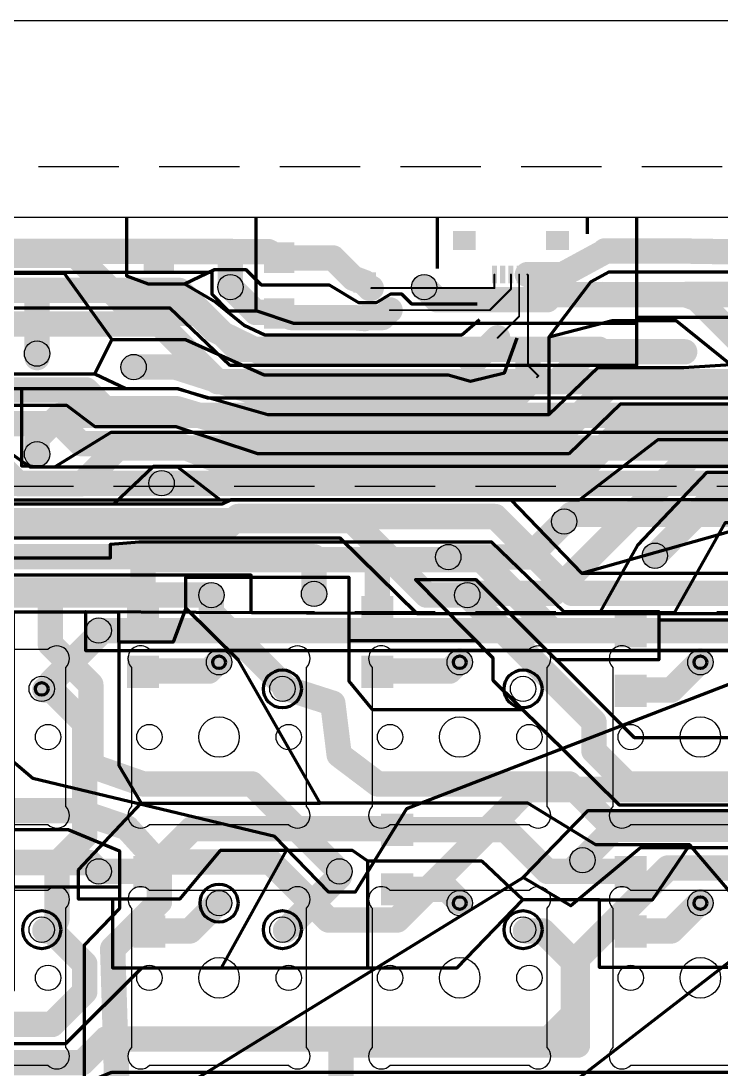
# Model space of a CAD drawing. Header units: millimetres. Extents: x -144 to 627, y 3 to 301.
# Drawn here: x 73.2 to 128.5, y 218.4 to 301.1 of the extents above; entities that cross this region are included whole.
import ezdxf

# ---------------------------------------------------------------- set-up
doc = ezdxf.new("R2010")
doc.units = ezdxf.units.MM
doc.linetypes.add('HIDDEN', pattern=[9.525, 6.35, -3.175])
for name, color, linetype in [('bends', 8, 'HIDDEN'), ('cuts', 31, 'Continuous'), ('pcb-bottom', 151, 'Continuous'), ('pcb-cuts', 211, 'Continuous'), ('pcb-top', 11, 'Continuous')]:
    doc.layers.add(name, color=color, linetype=linetype)
doc.layers.add('toolpath-pcb-bottom', color=155, linetype='Continuous', lineweight=200)
doc.layers.add('toolpath-pcb-top', color=15, linetype='Continuous', lineweight=200)

# ---------------------------------------------------------------- blocks, each defined once
blk = doc.blocks.new('RECT')
blk.add_solid([(-0.5, -0.5), (0.5, -0.5), (-0.5, 0.5), (0.5, 0.5)])

msp = doc.modelspace()

# ---------------------------------------------------------------- linework, layer by layer
at = {"layer": 'bends'}
for p, q in [((157.15, 289.625), (15.85, 289.625)), ((13.85, 264.425), (159.15, 264.425)), ((13.85, 254.525), (159.15, 254.525))]:
    msp.add_line(p, q, dxfattribs=at)
at = {"layer": 'cuts'}
for points in [[(157.15, 289.625), (157.15, 301.125), (15.85, 301.125), (15.85, 289.625, 0.414214), (13.85, 287.625), (2.35, 287.625), (2.35, 264.425), (13.85, 264.425), (13.85, 254.525), (9.85, 254.525), (9.85, 160.725), (13.85, 160.725, 0.414214), (15.85, 158.725), (15.85, 154.725), (157.15, 154.725), (157.15, 158.725, 0.414214), (159.15, 160.725), (163.15, 160.725), (163.15, 254.525), (159.15, 254.525), (159.15, 287.625, 0.414214)], [(76.75, 239.139), (76.75, 250.111, 1), (75.336, 251.525), (64.364, 251.525, 1), (62.95, 250.111), (62.95, 239.139, 1), (64.364, 237.725), (75.336, 237.725, 1)], [(95.75, 239.139), (95.75, 250.111, 1), (94.336, 251.525), (83.364, 251.525, 1), (81.95, 250.111), (81.95, 239.139, 1), (83.364, 237.725), (94.336, 237.725, 1)], [(114.75, 239.139), (114.75, 250.111, 1), (113.336, 251.525), (102.364, 251.525, 1), (100.95, 250.111), (100.95, 239.139, 1), (102.364, 237.725), (113.336, 237.725, 1)], [(133.75, 239.139), (133.75, 250.111, 1), (132.336, 251.525), (121.364, 251.525, 1), (119.95, 250.111), (119.95, 239.139, 1), (121.364, 237.725), (132.336, 237.725, 1)], [(76.75, 220.139), (76.75, 231.111, 1), (75.336, 232.525), (64.364, 232.525, 1), (62.95, 231.111), (62.95, 220.139, 1), (64.364, 218.725), (75.336, 218.725, 1)], [(95.75, 220.139), (95.75, 231.111, 1), (94.336, 232.525), (83.364, 232.525, 1), (81.95, 231.111), (81.95, 220.139, 1), (83.364, 218.725), (94.336, 218.725, 1)], [(114.75, 220.139), (114.75, 231.111, 1), (113.336, 232.525), (102.364, 232.525, 1), (100.95, 231.111), (100.95, 220.139, 1), (102.364, 218.725), (113.336, 218.725, 1)], [(133.75, 220.139), (133.75, 231.111, 1), (132.336, 232.525), (121.364, 232.525, 1), (119.95, 231.111), (119.95, 220.139, 1), (121.364, 218.725), (132.336, 218.725, 1)]]:
    msp.add_lwpolyline(points, format="xyb", close=True, dxfattribs=at)
at = {"layer": 'pcb-bottom', "const_width": 2}
for points in [[(89.75, 282.957), (66.881, 282.957)], [(89.75, 280.125), (89.75, 282.957)], [(85.71, 279.865), (69.8, 279.865)], [(90.35, 275.225), (85.71, 279.865)], [(105.05, 280.125), (106.05, 279.125)], [(114.75, 279.125), (115.15, 279.525)], [(115.15, 279.525), (119.05, 279.525)], [(119.05, 279.525), (119.112, 279.542)], [(106.05, 279.125), (114.75, 279.125)], [(71.945, 277.205), (84.19, 277.205)], [(84.19, 277.205), (88.73, 272.665)], [(118.85, 275.225), (90.35, 275.225)], [(119.05, 275.025), (118.85, 275.225)], [(119.05, 275.025), (119.112, 275.021)], [(88.73, 272.665), (135.8, 272.665)], [(76.28, 270.005), (74.485, 268.21)], [(155.06, 270.005), (76.28, 270.005)], [(74.485, 266.94), (74.485, 268.21)], [(80.85, 267.435), (78.04, 264.625)], [(155.11, 267.435), (80.85, 267.435)], [(72.99, 264.625), (71.95, 265.665)], [(78.04, 264.625), (72.99, 264.625)], [(84.32, 264.655), (155.144, 264.655)], [(90.35, 262.025), (89.63, 261.305)], [(110.657, 262.025), (90.35, 262.025)], [(110.657, 262.025), (116.723, 255.958)], [(116.1, 261.625), (116.67, 262.195)], [(155.39, 262.195), (116.67, 262.195)], [(89.63, 261.305), (70.91, 261.305)], [(106.95, 258.825), (106.95, 258.625)], [(82.85, 258.625), (101.35, 258.625)], [(82.85, 254.474), (82.85, 258.625)], [(101.35, 258.625), (101.35, 254.474)], [(101.35, 258.625), (106.95, 258.625)], [(106.95, 258.625), (109.55, 258.625)], [(109.55, 258.625), (115.15, 253.025)], [(70.25, 256.225), (82.85, 256.225)], [(82.85, 254.474), (82.85, 256.225)], [(88.25, 254.425), (88.25, 255.825)], [(118.45, 245.825), (108.45, 255.825)], [(116.723, 255.958), (133.38, 255.958)], [(94.05, 248.625), (88.25, 254.425)], [(79.35, 252.715), (79.35, 253.025)], [(115.15, 253.025), (121.35, 253.025)], [(121.35, 253.025), (121.35, 252.975)], [(79.35, 252.715), (75.55, 248.915)], [(88.85, 250.625), (88.05, 249.825)], [(107.85, 250.625), (107.05, 249.825)], [(126.85, 250.625), (124.55, 248.325)], [(88.05, 249.825), (82.85, 249.825)], [(82.85, 249.825), (82.85, 249.775)], [(107.05, 249.825), (101.35, 249.825)], [(101.35, 249.825), (101.35, 249.775)], [(75.55, 248.915), (75.55, 248.325)], [(75.15, 248.325), (75.1, 248.375)], [(75.55, 248.325), (75.15, 248.325)], [(75.65, 248.325), (75.55, 248.325)], [(78.25, 245.725), (75.65, 248.325)], [(94.05, 248.498), (94.05, 248.625)], [(94.05, 248.425), (94.05, 248.498)], [(97.834, 247.289), (94.05, 248.498)], [(94.05, 248.425), (94.1, 248.375)], [(124.55, 248.325), (121.35, 248.325)], [(121.35, 248.325), (121.35, 248.275)], [(98.336, 243.215), (97.834, 247.289)], [(78.25, 236.825), (78.25, 245.725)], [(118.45, 243.525), (118.45, 245.825)], [(101.368, 240.925), (98.336, 243.215)], [(121.05, 240.925), (118.45, 243.525)], [(116.5, 240.925), (101.368, 240.925)], [(116.5, 240.925), (119.69, 237.735)], [(137.45, 240.925), (121.05, 240.925)], [(86.72, 237.385), (83.35, 234.015)], [(86.72, 237.385), (102.83, 237.385)], [(102.83, 237.385), (102.91, 237.304)], [(102.91, 237.304), (111.49, 237.304)], [(111.49, 237.304), (114.77, 234.025)], [(119.69, 237.735), (129.82, 237.735)], [(76.05, 234.625), (78.25, 236.825)], [(116.67, 234.025), (117.55, 234.905)], [(76.05, 230.225), (76.05, 234.625)], [(79.35, 234.025), (82.45, 234.025)], [(82.45, 234.025), (83.35, 233.975)], [(83.35, 233.975), (83.35, 234.015)], [(98.35, 234.025), (98.35, 233.625)], [(114.77, 234.025), (116.67, 234.025)], [(116.67, 234.025), (121.35, 234.025)], [(121.35, 234.025), (121.35, 233.975)], [(98.35, 233.625), (94.1, 229.375)], [(106.87, 232.606), (102.91, 232.606)], [(107.85, 231.625), (106.87, 232.606)], [(88.85, 231.625), (86.55, 229.325)], [(126.85, 231.625), (124.55, 229.325)], [(76.05, 230.225), (75.65, 229.325)], [(75.15, 229.325), (75.1, 229.375)], [(75.15, 229.325), (75.65, 229.325)], [(75.65, 229.325), (78.25, 226.725)], [(86.55, 229.325), (83.35, 229.325)], [(83.35, 229.325), (83.35, 229.275)], [(113.05, 229.325), (113.1, 229.375)], [(114.41, 229.325), (113.05, 229.325)], [(116.81, 226.925), (114.41, 229.325)], [(124.55, 229.325), (121.35, 229.325)], [(121.35, 229.325), (121.35, 229.275)], [(78.25, 226.725), (78.25, 224.525)], [(116.81, 222.735), (116.81, 226.925)], [(78.25, 224.525), (75.67, 221.945)], [(114.874, 220.799), (116.81, 222.735)], [(75.67, 221.945), (62.54, 221.945)], [(78.048, 218.925), (79.922, 220.799)], [(79.922, 220.799), (114.874, 220.799)], [(64.05, 218.925), (78.048, 218.925)]]:
    msp.add_lwpolyline(points, dxfattribs=at)
at = {"layer": 'pcb-bottom', "const_width": 1}
for points in [[(90.25, 282.957, 1), (89.25, 282.957)], [(89.75, 282.457, 1), (89.75, 283.457)], [(86.064, 280.219, 1), (85.356, 279.511)], [(85.71, 279.365, 1), (85.71, 280.365)], [(89.25, 280.125, 1), (90.25, 280.125)], [(105.404, 280.479, 1), (104.696, 279.771)], [(115.15, 280.025, 1), (115.15, 279.025)], [(115.504, 279.171, 1), (114.796, 279.879)], [(118.918, 280.007, 1), (119.182, 279.043)], [(119.244, 279.06, 1), (118.98, 280.024)], [(119.05, 279.025, 1), (119.05, 280.025)], [(106.05, 279.625, 1), (106.05, 278.625)], [(105.696, 278.771, 1), (106.404, 279.479)], [(114.396, 279.479, 1), (115.104, 278.771)], [(114.75, 278.625, 1), (114.75, 279.625)], [(84.544, 277.559, 1), (83.836, 276.851)], [(84.19, 276.705, 1), (84.19, 277.705)], [(90.35, 275.725, 1), (90.35, 274.725)], [(119.204, 275.579, 1), (118.496, 274.871)], [(118.85, 274.725, 1), (118.85, 275.725)], [(89.996, 274.871, 1), (90.704, 275.579)], [(119.085, 275.524, 1), (119.015, 274.526)], [(118.696, 274.671, 1), (119.404, 275.379)], [(119.076, 274.522, 1), (119.147, 275.519)], [(88.73, 273.165, 1), (88.73, 272.165)], [(88.376, 272.311, 1), (89.084, 273.019)], [(76.28, 270.505, 1), (76.28, 269.505)], [(76.634, 269.651, 1), (75.926, 270.359)], [(74.985, 268.21, 1), (73.985, 268.21)], [(74.131, 268.564, 1), (74.839, 267.856)], [(80.85, 267.935, 1), (80.85, 266.935)], [(81.204, 267.081, 1), (80.496, 267.789)], [(73.985, 266.94, 1), (74.985, 266.94)], [(72.99, 265.125, 1), (72.99, 264.125)], [(72.636, 264.271, 1), (73.344, 264.979)], [(77.686, 264.979, 1), (78.394, 264.271)], [(78.04, 264.125, 1), (78.04, 265.125)], [(84.32, 265.155, 1), (84.32, 264.155)], [(90.35, 262.525, 1), (90.35, 261.525)], [(90.704, 261.671, 1), (89.996, 262.379)], [(111.01, 262.379, 1), (110.303, 261.671)], [(110.657, 261.525, 1), (110.657, 262.525)], [(116.67, 262.695, 1), (116.67, 261.695)], [(117.024, 261.841, 1), (116.316, 262.549)], [(89.276, 261.659, 1), (89.984, 260.951)], [(89.63, 260.805, 1), (89.63, 261.805)], [(115.746, 261.979, 1), (116.454, 261.271)], [(107.45, 258.825, 1), (106.45, 258.825)], [(82.85, 259.125, 1), (82.85, 258.125)], [(83.35, 258.625, 1), (82.35, 258.625)], [(101.85, 258.625, 1), (100.85, 258.625)], [(101.35, 259.125, 1), (101.35, 258.125)], [(101.35, 258.125, 1), (101.35, 259.125)], [(106.95, 259.125, 1), (106.95, 258.125)], [(106.45, 258.625, 1), (107.45, 258.625)], [(106.95, 258.125, 1), (106.95, 259.125)], [(109.904, 258.979, 1), (109.196, 258.271)], [(109.55, 258.125, 1), (109.55, 259.125)], [(83.35, 256.225, 1), (82.35, 256.225)], [(82.85, 255.725, 1), (82.85, 256.725)], [(88.75, 255.825, 1), (87.75, 255.825)], [(108.804, 256.179, 1), (108.096, 255.471)], [(116.723, 256.458, 1), (116.723, 255.458)], [(116.37, 255.605, 1), (117.077, 256.312)], [(82.35, 254.474, 1), (83.35, 254.474)], [(82.35, 254.474, 1), (83.35, 254.474)], [(88.604, 254.779, 1), (87.896, 254.071)], [(87.75, 254.425, 1), (88.75, 254.425)], [(100.85, 254.474, 1), (101.85, 254.474)], [(79.85, 253.025, 1), (78.85, 253.025)], [(115.15, 253.525, 1), (115.15, 252.525)], [(114.796, 252.671, 1), (115.504, 253.379)], [(121.85, 253.025, 1), (120.85, 253.025)], [(121.35, 252.525, 1), (121.35, 253.525)], [(78.85, 252.715, 1), (79.85, 252.715)], [(79.704, 252.361, 1), (78.996, 253.069)], [(120.85, 252.975, 1), (121.85, 252.975)], [(89.204, 250.271, 1), (88.496, 250.979)], [(108.204, 250.271, 1), (107.496, 250.979)], [(127.204, 250.271, 1), (126.496, 250.979)], [(82.85, 250.325, 1), (82.85, 249.325)], [(83.35, 249.825, 1), (82.35, 249.825)], [(87.696, 250.179, 1), (88.404, 249.471)], [(88.05, 249.325, 1), (88.05, 250.325)], [(101.35, 250.325, 1), (101.35, 249.325)], [(101.85, 249.825, 1), (100.85, 249.825)], [(106.696, 250.179, 1), (107.404, 249.471)], [(107.05, 249.325, 1), (107.05, 250.325)], [(76.05, 248.915, 1), (75.05, 248.915)], [(75.196, 249.269, 1), (75.904, 248.561)], [(82.35, 249.775, 1), (83.35, 249.775)], [(100.85, 249.775, 1), (101.85, 249.775)], [(75.454, 248.729, 1), (74.746, 248.021)], [(75.15, 248.825, 1), (75.15, 247.825)], [(74.796, 247.971, 1), (75.504, 248.679)], [(75.55, 248.825, 1), (75.55, 247.825)], [(76.004, 248.679, 1), (75.296, 247.971)], [(75.55, 247.825, 1), (75.55, 248.825)], [(75.65, 247.825, 1), (75.65, 248.825)], [(94.55, 248.625, 1), (93.55, 248.625)], [(94.55, 248.498, 1), (93.55, 248.498)], [(94.202, 248.974, 1), (93.898, 248.021)], [(94.404, 248.779, 1), (93.696, 248.071)], [(93.55, 248.498, 1), (94.55, 248.498)], [(93.55, 248.425, 1), (94.55, 248.425)], [(93.696, 248.271, 1), (94.404, 248.979)], [(93.746, 248.021, 1), (94.454, 248.729)], [(121.35, 248.825, 1), (121.35, 247.825)], [(121.85, 248.325, 1), (120.85, 248.325)], [(124.196, 248.679, 1), (124.904, 247.971)], [(124.55, 247.825, 1), (124.55, 248.825)], [(75.05, 248.325, 1), (76.05, 248.325)], [(98.33, 247.35, 1), (97.337, 247.227)], [(97.682, 246.812, 1), (97.986, 247.765)], [(120.85, 248.275, 1), (121.85, 248.275)], [(78.75, 245.725, 1), (77.75, 245.725)], [(77.896, 245.371, 1), (78.604, 246.079)], [(118.95, 245.825, 1), (117.95, 245.825)], [(118.096, 245.471, 1), (118.804, 246.179)], [(98.637, 243.614, 1), (98.035, 242.816)], [(118.804, 243.879, 1), (118.096, 243.171)], [(117.95, 243.525, 1), (118.95, 243.525)], [(97.84, 243.154, 1), (98.832, 243.276)], [(101.368, 241.425, 1), (101.368, 240.425)], [(101.067, 240.526, 1), (101.669, 241.324)], [(116.854, 241.279, 1), (116.146, 240.571)], [(116.5, 240.425, 1), (116.5, 241.425)], [(121.05, 241.425, 1), (121.05, 240.425)], [(120.696, 240.571, 1), (121.404, 241.279)], [(86.72, 237.885, 1), (86.72, 236.885)], [(87.074, 237.031, 1), (86.366, 237.739)], [(103.183, 237.739, 1), (102.476, 237.031)], [(102.91, 237.804, 1), (102.91, 236.804)], [(102.83, 236.885, 1), (102.83, 237.885)], [(111.844, 237.658, 1), (111.137, 236.951)], [(111.49, 236.804, 1), (111.49, 237.804)], [(119.69, 238.235, 1), (119.69, 237.235)], [(119.336, 237.381, 1), (120.044, 238.089)], [(78.604, 236.471, 1), (77.896, 237.179)], [(102.556, 236.951, 1), (103.264, 237.658)], [(77.75, 236.825, 1), (78.75, 236.825)], [(117.904, 234.551, 1), (117.196, 235.259)], [(76.55, 234.625, 1), (75.55, 234.625)], [(75.696, 234.979, 1), (76.404, 234.271)], [(79.35, 234.525, 1), (79.35, 233.525)], [(82.478, 234.524, 1), (82.422, 233.526)], [(82.45, 233.525, 1), (82.45, 234.525)], [(83.85, 234.015, 1), (82.85, 234.015)], [(82.996, 234.369, 1), (83.704, 233.661)], [(83.322, 233.475, 1), (83.378, 234.474)], [(98.85, 234.025, 1), (97.85, 234.025)], [(114.77, 234.525, 1), (114.77, 233.525)], [(114.416, 233.671, 1), (115.124, 234.379)], [(116.67, 234.525, 1), (116.67, 233.525)], [(116.316, 234.379, 1), (117.024, 233.671)], [(116.67, 233.525, 1), (116.67, 234.525)], [(121.85, 234.025, 1), (120.85, 234.025)], [(121.35, 233.525, 1), (121.35, 234.525)], [(82.85, 233.975, 1), (83.85, 233.975)], [(97.85, 233.625, 1), (98.85, 233.625)], [(98.704, 233.271, 1), (97.996, 233.979)], [(120.85, 233.975, 1), (121.85, 233.975)], [(102.91, 233.106, 1), (102.91, 232.106)], [(107.223, 232.959, 1), (106.516, 232.252)], [(106.87, 232.106, 1), (106.87, 233.106)], [(89.204, 231.271, 1), (88.496, 231.979)], [(107.496, 231.271, 1), (108.204, 231.979)], [(127.204, 231.271, 1), (126.496, 231.979)], [(75.55, 230.225, 1), (76.55, 230.225)], [(76.507, 230.022, 1), (75.593, 230.428)], [(75.454, 229.729, 1), (74.746, 229.021)], [(75.15, 229.825, 1), (75.15, 228.825)], [(74.796, 228.971, 1), (75.504, 229.679)], [(76.004, 229.679, 1), (75.296, 228.971)], [(75.193, 229.528, 1), (76.107, 229.122)], [(75.65, 228.825, 1), (75.65, 229.825)], [(83.35, 229.825, 1), (83.35, 228.825)], [(83.85, 229.325, 1), (82.85, 229.325)], [(86.196, 229.679, 1), (86.904, 228.971)], [(86.55, 228.825, 1), (86.55, 229.825)], [(93.746, 229.729, 1), (94.454, 229.021)], [(113.05, 229.825, 1), (113.05, 228.825)], [(112.696, 229.679, 1), (113.404, 228.971)], [(113.454, 229.021, 1), (112.746, 229.729)], [(114.764, 229.679, 1), (114.056, 228.971)], [(114.41, 228.825, 1), (114.41, 229.825)], [(121.35, 229.825, 1), (121.35, 228.825)], [(121.85, 229.325, 1), (120.85, 229.325)], [(124.196, 229.679, 1), (124.904, 228.971)], [(124.55, 228.825, 1), (124.55, 229.825)], [(82.85, 229.275, 1), (83.85, 229.275)], [(120.85, 229.275, 1), (121.85, 229.275)], [(78.75, 226.725, 1), (77.75, 226.725)], [(77.896, 226.371, 1), (78.604, 227.079)], [(117.31, 226.925, 1), (116.31, 226.925)], [(116.456, 226.571, 1), (117.164, 227.279)], [(77.75, 224.525, 1), (78.75, 224.525)], [(78.604, 224.171, 1), (77.896, 224.879)], [(117.164, 222.381, 1), (116.456, 223.089)], [(75.316, 222.299, 1), (76.024, 221.591)], [(75.67, 221.445, 1), (75.67, 222.445)], [(116.31, 222.735, 1), (117.31, 222.735)], [(79.922, 221.299, 1), (79.922, 220.299)], [(80.275, 220.445, 1), (79.568, 221.153)], [(114.52, 221.153, 1), (115.228, 220.445)], [(114.874, 220.299, 1), (114.874, 221.299)], [(77.694, 219.279, 1), (78.401, 218.571)], [(78.048, 218.425, 1), (78.048, 219.425)]]:
    msp.add_lwpolyline(points, format="xyb", dxfattribs=at)
at = {"layer": 'pcb-cuts'}
msp.add_lwpolyline([(156.75, 259.715), (155.15, 259.715), (155.15, 277.715), (156.75, 277.715), (156.75, 285.625), (15.45, 285.625), (15.45, 160.625), (156.75, 160.625)], close=True, dxfattribs=at)
for centre, radius in [((89.75, 280.125), 1), ((105.05, 280.125), 1), ((74.485, 274.88), 1), ((82.11, 273.815), 1), ((74.485, 266.94), 1), ((84.32, 264.655), 1), ((116.1, 261.625), 1), ((106.95, 258.825), 1), ((123.264, 258.933), 1), ((88.25, 255.825), 1), ((96.35, 255.92), 1), ((108.45, 255.825), 1), ((79.35, 253.025), 1), ((88.85, 250.525), 1), ((107.85, 250.525), 1), ((126.85, 250.525), 1), ((74.85, 248.425), 1), ((93.85, 248.425), 1), ((112.85, 248.425), 1), ((75.35, 244.625), 1), ((83.35, 244.625), 1), ((88.85, 244.625), 1.6), ((94.35, 244.625), 1), ((102.35, 244.625), 1), ((107.85, 244.625), 1.6), ((113.35, 244.625), 1), ((121.35, 244.625), 1), ((126.85, 244.625), 1.6), ((117.55, 234.905), 1), ((79.35, 234.025), 1), ((98.35, 234.025), 1), ((88.85, 231.525), 1), ((107.85, 231.525), 1), ((126.85, 231.525), 1), ((74.85, 229.425), 1), ((93.85, 229.425), 1), ((112.85, 229.425), 1), ((75.35, 225.625), 1), ((83.35, 225.625), 1), ((88.85, 225.625), 1.6), ((94.35, 225.625), 1), ((102.35, 225.625), 1), ((107.85, 225.625), 1.6), ((113.35, 225.625), 1), ((121.35, 225.625), 1), ((126.85, 225.625), 1.6)]:
    msp.add_circle(centre, radius, dxfattribs=at)
at = {"layer": 'pcb-top'}
for points, const_width in [([(84.55, 282.925), (84.15, 282.525)], 2), ([(92.75, 282.925), (84.55, 282.925)], 2), ([(92.75, 282.925), (93.6, 282.45)], 2), ([(115.98, 281.115), (119.19, 282.855)], 2), ([(119.19, 282.855), (119.319, 282.984)], 2), ([(119.319, 282.984), (124.66, 282.984)], 2), ([(124.66, 282.984), (129.843, 282.903)], 2), ([(77.55, 282.625), (67.24, 282.625)], 2), ([(82.125, 278.05), (77.55, 282.625)], 2), ([(84.15, 282.525), (84.1, 282.45)], 2), ([(93.65, 282.425), (93.6, 282.45)], 2), ([(93.65, 282.425), (97.85, 282.425)], 2), ([(97.85, 282.425), (99.45, 280.825)], 2), ([(113.194, 281.113), (115.98, 281.115)], 2), ([(99.45, 280.825), (100.35, 280.485)], 2), ([(100.35, 280.425), (100.35, 280.485)], 2), ([(100.75, 280.025), (100.35, 280.425)], 2), ([(110.594, 281.113), (110.594, 280.045)], 0.152), ([(111.894, 281.113), (111.894, 279.969)], 0.152), ([(112.544, 281.113), (112.544, 277.822)], 0.152), ([(113.24, 281.067), (113.194, 281.113)], 0.152), ([(69.8, 279.865), (74.485, 279.865)], 2), ([(74.485, 279.865), (74.485, 274.56)], 2), ([(91.75, 278.125), (89.75, 280.125)], 2), ([(100.85, 280.025), (100.75, 280.025)], 2), ([(100.85, 280.025), (100.87, 280.045)], 2), ([(105.05, 280.045), (105.05, 280.125)], 2), ([(105.05, 280.025), (105.05, 280.045)], 2), ([(113.24, 274.625), (113.24, 281.067)], 0.152), ([(119.15, 279.525), (119.112, 279.542)], 2), ([(125.55, 279.525), (119.15, 279.525)], 2), ([(125.55, 279.525), (125.614, 279.542)], 2), ([(126.55, 279.225), (125.614, 279.542)], 2), ([(125.614, 279.542), (130.384, 279.542)], 2), ([(105.05, 280.045), (100.87, 280.045)], 0.152), ([(110.594, 280.045), (105.05, 280.045)], 0.152), ([(111.894, 279.969), (110.23, 278.305)], 0.152), ([(129.95, 275.825), (126.55, 279.225)], 2), ([(84.1, 278.05), (82.125, 278.05)], 2), ([(87.175, 278.05), (84.1, 278.05)], 2), ([(87.175, 278.05), (88.475, 276.75)], 2), ([(93.55, 278.125), (91.75, 278.125)], 2), ([(93.55, 278.125), (93.6, 278.05)], 2), ([(94.55, 277.725), (93.6, 278.05)], 2), ([(94.55, 277.725), (99.45, 277.725)], 2), ([(99.45, 277.725), (100.35, 277.64)], 2), ([(101.75, 277.725), (100.35, 277.725)], 2), ([(100.35, 277.725), (100.35, 277.64)], 2), ([(102.35, 278.325), (101.75, 277.725)], 2), ([(102.35, 278.325), (102.35, 278.305)], 2), ([(110.23, 278.305), (102.35, 278.305)], 0.152), ([(110.848, 276.127), (112.544, 277.822)], 0.152), ([(88.475, 276.75), (92.38, 274.845)], 2), ([(108.85, 274.128), (110.848, 276.127)], 2), ([(92.38, 274.845), (108.23, 274.845)], 2), ([(108.23, 274.845), (108.85, 274.225)], 2), ([(113.24, 273.539), (113.24, 274.625)], 2), ([(117.85, 274.925), (116.05, 273.125)], 2), ([(119.05, 274.925), (117.85, 274.925)], 2), ([(119.05, 274.925), (119.112, 275.021)], 2), ([(120.05, 275.025), (119.112, 275.021)], 2), ([(120.05, 275.025), (125.55, 275.025)], 2), ([(125.55, 275.025), (125.614, 275.021)], 2), ([(82.11, 273.815), (85.415, 273.815)], 2), ([(85.415, 273.815), (92.221, 271.643)], 2), ([(108.85, 274.225), (108.85, 274.128)], 2), ([(113.24, 273.954), (113.24, 274.625)], 0.152), ([(112.032, 271.284), (113.764, 273.015)], 2), ([(113.764, 273.015), (113.24, 273.539)], 2), ([(114.069, 273.125), (113.24, 273.954)], 0.152), ([(116.05, 273.125), (115.969, 273.125)], 2), ([(69.45, 272.015), (78.35, 272.015)], 2), ([(78.35, 272.015), (79.84, 270.525)], 2), ([(113.959, 273.015), (114.069, 273.125)], 0.152), ([(119.78, 272.475), (115.77, 268.465)], 2), ([(140.1, 272.475), (119.78, 272.475)], 2), ([(92.221, 271.643), (105.572, 271.643)], 2), ([(105.572, 271.643), (108.85, 271.284)], 2), ([(108.85, 271.284), (108.83, 271.264)], 2), ([(108.85, 271.284), (112.032, 271.284)], 2), ([(79.84, 270.525), (85.543, 270.525)], 2), ([(85.543, 270.525), (92.413, 268.465)], 2), ([(59.245, 269.345), (76.35, 269.345)], 2), ([(76.35, 269.345), (77.914, 267.781)], 2), ([(117.363, 265.62), (121.088, 269.345)], 2), ([(121.088, 269.345), (143.67, 269.345)], 2), ([(77.914, 267.781), (85.401, 267.781)], 2), ([(88.346, 266.616), (85.401, 267.781)], 2), ([(92.413, 268.465), (115.77, 268.465)], 2), ([(90.865, 265.62), (88.346, 266.616)], 2), ([(115.25, 255.955), (126.09, 266.795)], 2), ([(154.84, 266.795), (126.09, 266.795)], 2), ([(90.865, 265.62), (117.363, 265.62)], 2), ([(84.32, 264.655), (69.45, 264.655)], 2), ([(123.264, 258.933), (128.53, 264.2)], 2), ([(128.53, 264.2), (154.93, 264.2)], 2), ([(66.564, 261.701), (99.36, 261.701)], 2), ([(99.36, 261.701), (105.235, 255.825)], 2), ([(113.3, 258.825), (116.1, 261.625)], 2), ([(62.68, 258.845), (96.35, 258.845)], 2), ([(96.35, 258.845), (96.35, 255.92)], 2), ([(106.95, 258.825), (113.3, 258.825)], 2), ([(75.53, 255.825), (60.48, 255.825)], 2), ([(75.53, 255.825), (75.53, 255.715)], 2), ([(75.53, 255.715), (75.53, 251.955)], 2), ([(75.77, 255.715), (75.53, 255.715)], 2), ([(75.77, 255.825), (75.77, 255.715)], 2), ([(88.25, 255.825), (75.77, 255.825)], 2), ([(105.235, 255.825), (108.45, 255.825)], 2), ([(108.45, 255.825), (108.58, 255.955)], 2), ([(108.58, 255.955), (115.25, 255.955)], 2), ([(79.35, 253.025), (136.15, 253.025)], 2), ([(75.53, 251.955), (78.73, 248.755)], 2), ([(78.73, 242.364), (78.73, 248.755)], 2), ([(78.73, 242.364), (82.851, 240.925)], 2), ([(82.851, 240.925), (91.45, 240.925)], 2), ([(98.35, 234.025), (91.45, 240.925)], 2), ([(102.91, 230.185), (113.21, 240.485)], 2), ([(133.1, 240.485), (113.21, 240.485)], 2), ([(65.02, 238.825), (77.609, 238.825)], 2), ([(77.609, 238.825), (81.575, 237.471)], 2), ([(84.15, 234.625), (81.575, 237.471)], 2), ([(117.55, 234.905), (120, 237.355)], 2), ([(134.088, 237.355), (120, 237.355)], 2), ([(62.25, 234.725), (78.65, 234.725)], 2), ([(78.65, 234.725), (79.35, 234.025)], 2), ([(84.15, 234.775), (84.15, 234.625)], 2), ([(84.15, 234.775), (92.91, 234.775)], 2), ([(92.91, 234.775), (97.5, 230.185)], 2), ([(84.15, 234.625), (84.15, 231.615)], 2), ([(124.29, 234.295), (117.15, 227.155)], 2), ([(135.56, 234.295), (124.29, 234.295)], 2), ([(84.15, 231.615), (80.454, 227.919)], 2), ([(97.5, 230.185), (102.91, 230.185)], 2), ([(80.454, 227.919), (80.82, 215.945)], 2), ([(117.15, 227.155), (117.15, 220.315)], 2), ([(98.47, 220.315), (98.47, 198.323)], 2), ([(117.15, 220.315), (98.47, 220.315)], 2)]:
    msp.add_lwpolyline(points, dxfattribs=dict(at, const_width=const_width))
for points, const_width in [([(84.55, 283.425, 1), (84.55, 282.425)], 1), ([(84.904, 282.571, 1), (84.196, 283.279)], 1), ([(92.994, 283.361, 1), (92.506, 282.488)], 1), ([(92.75, 282.425, 1), (92.75, 283.425)], 1), ([(118.836, 283.209, 1), (119.544, 282.501)], 1), ([(119.319, 283.484, 1), (119.319, 282.484)], 1), ([(119.428, 282.415, 1), (118.952, 283.295)], 1), ([(119.673, 282.63, 1), (118.965, 283.338)], 1), ([(124.668, 283.484, 1), (124.652, 282.484)], 1), ([(124.66, 282.484, 1), (124.66, 283.484)], 1), ([(77.904, 282.979, 1), (77.196, 282.271)], 1), ([(77.55, 282.125, 1), (77.55, 283.125)], 1), ([(83.684, 282.727, 1), (84.516, 282.173)], 1), ([(83.796, 282.879, 1), (84.504, 282.171)], 1), ([(84.566, 282.248, 1), (83.734, 282.802)], 1), ([(93.824, 282.897, 1), (93.376, 282.003)], 1), ([(93.65, 282.925, 1), (93.65, 281.925)], 1), ([(93.356, 282.014, 1), (93.844, 282.887)], 1), ([(93.426, 281.978, 1), (93.874, 282.872)], 1), ([(98.204, 282.779, 1), (97.496, 282.071)], 1), ([(97.85, 281.925, 1), (97.85, 282.925)], 1), ([(113.194, 281.613, 1), (113.194, 280.613)], 1), ([(115.742, 281.555, 1), (116.218, 280.675)], 1), ([(115.98, 280.615, 1), (115.98, 281.615)], 1), ([(99.627, 281.293, 1), (99.273, 280.357)], 1), ([(99.096, 280.471, 1), (99.804, 281.179)], 1), ([(100.85, 280.485, 1), (99.85, 280.485)], 1), ([(100.704, 280.779, 1), (99.996, 280.071)], 1), ([(100.173, 280.017, 1), (100.527, 280.952)], 1), ([(110.632, 281.113, 1), (110.556, 281.113)], 0.0762), ([(111.932, 281.113, 1), (111.856, 281.113)], 0.0762), ([(112.582, 281.113, 1), (112.506, 281.113)], 0.0762), ([(113.221, 281.139, 1), (113.167, 281.086)], 0.0762), ([(74.985, 279.865, 1), (73.985, 279.865)], 1), ([(74.485, 279.365, 1), (74.485, 280.365)], 1), ([(90.104, 280.479, 1), (89.396, 279.771)], 1), ([(99.85, 280.425, 1), (100.85, 280.425)], 1), ([(100.75, 280.525, 1), (100.75, 279.525)], 1), ([(100.496, 280.379, 1), (101.204, 279.671)], 1), ([(100.396, 279.671, 1), (101.104, 280.379)], 1), ([(101.224, 279.691, 1), (100.516, 280.399)], 1), ([(100.85, 279.525, 1), (100.85, 280.525)], 1), ([(105.55, 280.125, 1), (104.55, 280.125)], 1), ([(105.55, 280.045, 1), (104.55, 280.045)], 1), ([(104.55, 280.045, 1), (105.55, 280.045)], 1), ([(104.55, 280.025, 1), (105.55, 280.025)], 1), ([(113.278, 281.067, 1), (113.202, 281.067)], 0.0762), ([(113.213, 281.04, 1), (113.267, 281.093)], 0.0762), ([(119.312, 280, 1), (118.911, 279.084)], 1), ([(119.15, 280.025, 1), (119.15, 279.025)], 1), ([(118.949, 279.067, 1), (119.351, 279.983)], 1), ([(125.423, 280.009, 1), (125.677, 279.041)], 1), ([(125.774, 280.015, 1), (125.454, 279.068)], 1), ([(125.614, 280.042, 1), (125.614, 279.042)], 1), ([(125.741, 279.058, 1), (125.487, 280.025)], 1), ([(125.55, 279.025, 1), (125.55, 280.025)], 1), ([(100.87, 280.083, 1), (100.87, 280.007)], 0.0762), ([(105.05, 280.083, 1), (105.05, 280.007)], 0.0762), ([(105.05, 280.007, 1), (105.05, 280.083)], 0.0762), ([(110.556, 280.045, 1), (110.632, 280.045)], 0.0762), ([(110.594, 280.007, 1), (110.594, 280.083)], 0.0762), ([(111.856, 279.969, 1), (111.932, 279.969)], 0.0762), ([(111.921, 279.942, 1), (111.867, 279.996)], 0.0762), ([(126.904, 279.579, 1), (126.196, 278.871)], 1), ([(126.39, 278.751, 1), (126.71, 279.699)], 1), ([(82.125, 278.55, 1), (82.125, 277.55)], 1), ([(81.771, 277.696, 1), (82.479, 278.404)], 1), ([(84.1, 278.55, 1), (84.1, 277.55)], 1), ([(84.1, 277.55, 1), (84.1, 278.55)], 1), ([(87.529, 278.404, 1), (86.821, 277.696)], 1), ([(87.175, 277.55, 1), (87.175, 278.55)], 1), ([(91.75, 278.625, 1), (91.75, 277.625)], 1), ([(91.396, 277.771, 1), (92.104, 278.479)], 1), ([(93.966, 278.402, 1), (93.134, 277.848)], 1), ([(93.762, 278.523, 1), (93.438, 277.577)], 1), ([(93.184, 277.773, 1), (94.016, 278.327)], 1), ([(93.55, 277.625, 1), (93.55, 278.625)], 1), ([(94.55, 278.225, 1), (94.55, 277.225)], 1), ([(94.388, 277.252, 1), (94.712, 278.198)], 1), ([(99.497, 278.223, 1), (99.403, 277.227)], 1), ([(99.45, 277.225, 1), (99.45, 278.225)], 1), ([(100.35, 278.225, 1), (100.35, 277.225)], 1), ([(100.85, 277.725, 1), (99.85, 277.725)], 1), ([(101.75, 277.225, 1), (101.75, 278.225)], 1), ([(102.85, 278.325, 1), (101.85, 278.325)], 1), ([(101.85, 278.305, 1), (102.85, 278.305)], 1), ([(102.704, 277.971, 1), (101.996, 278.679)], 1), ([(99.85, 277.64, 1), (100.85, 277.64)], 1), ([(100.303, 277.143, 1), (100.397, 278.138)], 1), ([(101.396, 278.079, 1), (102.104, 277.371)], 1), ([(102.35, 278.343, 1), (102.35, 278.267)], 0.0762), ([(110.203, 278.332, 1), (110.257, 278.278)], 0.0762), ([(110.23, 278.267, 1), (110.23, 278.343)], 0.0762), ([(112.506, 277.822, 1), (112.582, 277.822)], 0.0762), ([(112.571, 277.795, 1), (112.517, 277.849)], 0.0762), ([(88.694, 277.199, 1), (88.256, 276.301)], 1), ([(88.121, 276.396, 1), (88.829, 277.104)], 1), ([(111.202, 275.773, 1), (110.495, 276.48)], 1), ([(92.38, 275.345, 1), (92.38, 274.345)], 1), ([(92.161, 274.396, 1), (92.599, 275.294)], 1), ([(108.584, 275.199, 1), (107.876, 274.491)], 1), ([(108.23, 274.345, 1), (108.23, 275.345)], 1), ([(110.822, 276.153, 1), (110.875, 276.1)], 0.0762), ([(113.74, 274.625, 1), (112.74, 274.625)], 1), ([(117.85, 275.425, 1), (117.85, 274.425)], 1), ([(118.204, 274.571, 1), (117.496, 275.279)], 1), ([(118.629, 275.196, 1), (119.471, 274.654)], 1), ([(119.109, 275.521, 1), (119.114, 274.521)], 1), ([(119.532, 274.75, 1), (118.691, 275.291)], 1), ([(119.05, 274.425, 1), (119.05, 275.425)], 1), ([(120.05, 275.525, 1), (120.05, 274.525)], 1), ([(120.052, 274.525, 1), (120.048, 275.525)], 1), ([(125.584, 275.524, 1), (125.516, 274.526)], 1), ([(125.55, 274.525, 1), (125.55, 275.525)], 1), ([(125.58, 274.522, 1), (125.648, 275.519)], 1), ([(73.985, 274.56, 1), (74.985, 274.56)], 1), ([(82.11, 274.315, 1), (82.11, 273.315)], 1), ([(85.567, 274.291, 1), (85.263, 273.339)], 1), ([(85.415, 273.315, 1), (85.415, 274.315)], 1), ([(109.35, 274.225, 1), (108.35, 274.225)], 1), ([(108.496, 274.482, 1), (109.204, 273.774)], 1), ([(108.35, 274.128, 1), (109.35, 274.128)], 1), ([(108.496, 273.871, 1), (109.204, 274.579)], 1), ([(113.278, 274.625, 1), (113.202, 274.625)], 0.0762), ([(113.202, 274.625, 1), (113.278, 274.625)], 0.0762), ([(113.594, 273.893, 1), (112.886, 273.186)], 1), ([(112.74, 273.539, 1), (113.74, 273.539)], 1), ([(114.118, 272.662, 1), (113.41, 273.369)], 1), ([(113.41, 272.662, 1), (114.118, 273.369)], 1), ([(113.267, 273.981, 1), (113.213, 273.927)], 0.0762), ([(113.202, 273.954, 1), (113.278, 273.954)], 0.0762), ([(115.969, 273.625, 1), (115.969, 272.625)], 1), ([(115.696, 273.479, 1), (116.404, 272.771)], 1), ([(116.05, 272.625, 1), (116.05, 273.625)], 1), ([(78.704, 272.369, 1), (77.996, 271.661)], 1), ([(78.35, 271.515, 1), (78.35, 272.515)], 1), ([(113.933, 273.042, 1), (113.986, 272.989)], 0.0762), ([(114.096, 273.098, 1), (114.042, 273.152)], 0.0762), ([(114.042, 273.098, 1), (114.096, 273.152)], 0.0762), ([(119.78, 272.975, 1), (119.78, 271.975)], 1), ([(120.134, 272.121, 1), (119.426, 272.829)], 1), ([(92.221, 272.143, 1), (92.221, 271.143)], 1), ([(92.069, 271.166, 1), (92.373, 272.119)], 1), ([(105.626, 272.14, 1), (105.517, 271.146)], 1), ([(105.572, 271.143, 1), (105.572, 272.143)], 1), ([(108.476, 271.618, 1), (109.184, 270.91)], 1), ([(108.85, 271.784, 1), (108.85, 270.784)], 1), ([(109.204, 270.93, 1), (108.496, 271.638)], 1), ([(108.796, 270.787, 1), (108.904, 271.781)], 1), ([(111.679, 271.638, 1), (112.386, 270.93)], 1), ([(112.032, 270.784, 1), (112.032, 271.784)], 1), ([(79.84, 271.025, 1), (79.84, 270.025)], 1), ([(79.486, 270.171, 1), (80.194, 270.879)], 1), ([(85.687, 271.004, 1), (85.4, 270.046)], 1), ([(85.543, 270.025, 1), (85.543, 271.025)], 1), ([(76.704, 269.699, 1), (75.996, 268.991)], 1), ([(76.35, 268.845, 1), (76.35, 269.845)], 1), ([(121.088, 269.845, 1), (121.088, 268.845)], 1), ([(121.442, 268.991, 1), (120.735, 269.699)], 1), ([(77.914, 268.281, 1), (77.914, 267.281)], 1), ([(85.585, 268.246, 1), (85.217, 267.316)], 1), ([(85.401, 267.281, 1), (85.401, 268.281)], 1), ([(92.413, 268.965, 1), (92.413, 267.965)], 1), ([(92.27, 267.986, 1), (92.557, 268.944)], 1), ([(115.416, 268.819, 1), (116.124, 268.111)], 1), ([(115.77, 267.965, 1), (115.77, 268.965)], 1), ([(77.561, 267.427, 1), (78.268, 268.134)], 1), ([(88.53, 267.081, 1), (88.163, 266.151)], 1), ([(88.163, 266.151, 1), (88.53, 267.081)], 1), ([(126.09, 267.295, 1), (126.09, 266.295)], 1), ([(126.444, 266.441, 1), (125.736, 267.149)], 1), ([(90.865, 266.12, 1), (90.865, 265.12)], 1), ([(90.681, 265.155, 1), (91.049, 266.085)], 1), ([(117.01, 265.974, 1), (117.717, 265.266)], 1), ([(117.363, 265.12, 1), (117.363, 266.12)], 1), ([(84.32, 264.155, 1), (84.32, 265.155)], 1), ([(128.53, 264.7, 1), (128.53, 263.7)], 1), ([(128.884, 263.846, 1), (128.177, 264.554)], 1), ([(99.713, 262.055, 1), (99.006, 261.347)], 1), ([(99.36, 261.201, 1), (99.36, 262.201)], 1), ([(116.454, 261.271, 1), (115.746, 261.979)], 1), ([(96.85, 258.845, 1), (95.85, 258.845)], 1), ([(96.35, 258.345, 1), (96.35, 259.345)], 1), ([(106.95, 259.325, 1), (106.95, 258.325)], 1), ([(112.946, 259.179, 1), (113.654, 258.471)], 1), ([(113.3, 258.325, 1), (113.3, 259.325)], 1), ([(122.91, 259.287, 1), (123.617, 258.58)], 1), ([(76.03, 255.825, 1), (75.03, 255.825)], 1), ([(76.03, 255.715, 1), (75.03, 255.715)], 1), ([(75.53, 256.215, 1), (75.53, 255.215)], 1), ([(76.27, 255.825, 1), (75.27, 255.825)], 1), ([(75.77, 256.325, 1), (75.77, 255.325)], 1), ([(75.53, 255.325, 1), (75.53, 256.325)], 1), ([(75.77, 255.215, 1), (75.77, 256.215)], 1), ([(88.25, 255.325, 1), (88.25, 256.325)], 1), ([(95.85, 255.92, 1), (96.85, 255.92)], 1), ([(105.235, 256.325, 1), (105.235, 255.325)], 1), ([(104.882, 255.471, 1), (105.589, 256.179)], 1), ([(108.096, 256.179, 1), (108.804, 255.471)], 1), ([(108.58, 256.455, 1), (108.58, 255.455)], 1), ([(108.934, 255.601, 1), (108.226, 256.309)], 1), ([(108.45, 255.325, 1), (108.45, 256.325)], 1), ([(114.896, 256.309, 1), (115.604, 255.601)], 1), ([(115.25, 255.455, 1), (115.25, 256.455)], 1), ([(75.03, 255.715, 1), (76.03, 255.715)], 1), ([(75.27, 255.715, 1), (76.27, 255.715)], 1), ([(79.35, 253.525, 1), (79.35, 252.525)], 1), ([(75.884, 252.309, 1), (75.176, 251.601)], 1), ([(75.03, 251.955, 1), (76.03, 251.955)], 1), ([(79.23, 248.755, 1), (78.23, 248.755)], 1), ([(78.376, 248.401, 1), (79.084, 249.109)], 1), ([(78.895, 242.836, 1), (78.565, 241.892)], 1), ([(78.23, 242.364, 1), (79.23, 242.364)], 1), ([(82.851, 241.425, 1), (82.851, 240.425)], 1), ([(82.686, 240.453, 1), (83.016, 241.397)], 1), ([(91.804, 241.279, 1), (91.096, 240.571)], 1), ([(91.45, 240.425, 1), (91.45, 241.425)], 1), ([(113.21, 240.985, 1), (113.21, 239.985)], 1), ([(113.564, 240.131, 1), (112.856, 240.839)], 1), ([(77.77, 239.298, 1), (77.447, 238.352)], 1), ([(77.609, 238.325, 1), (77.609, 239.325)], 1), ([(81.946, 237.806, 1), (81.204, 237.135)], 1), ([(81.414, 236.998, 1), (81.737, 237.944)], 1), ([(120, 237.855, 1), (120, 236.855)], 1), ([(120.354, 237.001, 1), (119.646, 237.709)], 1), ([(79.004, 235.079, 1), (78.296, 234.371)], 1), ([(78.65, 234.225, 1), (78.65, 235.225)], 1), ([(84.65, 234.775, 1), (83.65, 234.775)], 1), ([(84.15, 235.275, 1), (84.15, 234.275)], 1), ([(93.264, 235.129, 1), (92.556, 234.421)], 1), ([(92.91, 234.275, 1), (92.91, 235.275)], 1), ([(117.196, 235.259, 1), (117.904, 234.551)], 1), ([(78.996, 233.671, 1), (79.704, 234.379)], 1), ([(84.65, 234.625, 1), (83.65, 234.625)], 1), ([(83.65, 234.625, 1), (84.65, 234.625)], 1), ([(83.779, 234.29, 1), (84.521, 234.96)], 1), ([(97.996, 233.671, 1), (98.704, 234.379)], 1), ([(124.29, 234.795, 1), (124.29, 233.795)], 1), ([(124.644, 233.941, 1), (123.936, 234.649)], 1), ([(84.504, 231.261, 1), (83.796, 231.969)], 1), ([(83.65, 231.615, 1), (84.65, 231.615)], 1), ([(97.5, 230.685, 1), (97.5, 229.685)], 1), ([(97.146, 229.831, 1), (97.854, 230.539)], 1), ([(102.556, 230.539, 1), (103.264, 229.831)], 1), ([(102.91, 229.685, 1), (102.91, 230.685)], 1), ([(80.954, 227.934, 1), (79.954, 227.904)], 1), ([(80.1, 228.273, 1), (80.808, 227.565)], 1), ([(117.65, 227.155, 1), (116.65, 227.155)], 1), ([(116.796, 227.509, 1), (117.504, 226.801)], 1), ([(98.97, 220.315, 1), (97.97, 220.315)], 1), ([(98.47, 220.815, 1), (98.47, 219.815)], 1), ([(116.65, 220.315, 1), (117.65, 220.315)], 1), ([(117.15, 219.815, 1), (117.15, 220.815)], 1)]:
    msp.add_lwpolyline(points, format="xyb", dxfattribs=dict(at, const_width=const_width))
at = {"layer": 'toolpath-pcb-bottom'}
for points in [[(68.309, 279.87), (68.309, 281.299), (88.283, 281.299), (88.283, 279.558), (89.584, 278.258), (91.795, 278.258), (91.795, 285.625)], [(121.825, 277.257), (121.825, 285.625)], [(68.309, 278.48), (84.974, 278.48), (89.709, 273.957), (121.825, 273.957), (121.825, 277.257), (94.744, 277.257), (91.795, 278.258)], [(156.75, 277.715), (121.825, 277.715)], [(69.436, 272.117), (85.611, 272.117), (87.931, 271.4), (137.215, 271.4), (139.876, 274.271), (156.75, 274.271)], [(64.404, 272.117), (64.404, 265.047), (70.604, 258.754), (80.287, 258.754), (80.287, 259.845), (82.55, 260.015), (110.367, 260.015), (116.072, 254.525), (123.578, 254.525), (123.578, 250.721), (115.38, 250.721)], [(64.404, 272.117), (69.436, 272.117), (69.405, 265.94), (71.999, 263.037), (89.087, 263.037), (89.819, 263.367), (111.851, 263.367), (117.466, 257.544), (132.069, 257.544), (133.012, 258.237), (156.75, 258.237)], [(73.265, 272.117), (73.265, 266.018), (75.883, 265.94), (80.333, 268.675), (156.75, 268.675)], [(80.543, 263.037), (83.679, 265.999), (156.75, 265.999)], [(111.851, 263.367), (156.75, 263.367)], [(117.466, 257.544), (129.226, 260.874), (156.75, 260.874)], [(129.712, 231.818), (126.013, 236.116), (118.594, 236.116), (113.243, 239.399), (96.842, 239.399), (90.377, 250.679), (86.24, 254.799), (86.24, 257.244), (99.087, 257.244), (99.087, 249.035), (100.95, 246.791), (112.822, 246.791)], [(138.333, 218.16), (152.874, 229.135), (150.79, 231.185), (145.677, 234.381), (138.995, 234.381), (136.223, 239.248), (120.478, 239.248), (110.482, 249.097), (110.482, 250.837), (104.368, 257.053), (109.135, 257.053), (121.624, 244.587), (135.45, 244.587), (135.45, 250.79), (138.763, 253.444), (141.109, 253.444), (141.109, 250.409), (140.346, 249.096), (140.346, 241.715), (147.503, 241.715), (156.75, 230.898)], [(86.24, 254.799), (85.238, 252.115), (80.935, 252.115), (80.935, 242.379), (82.698, 239.399)], [(80.935, 252.115), (80.935, 254.474), (72.602, 254.474), (72.602, 224.616), (61.493, 224.616)], [(129.232, 244.587), (129.232, 253.837), (123.578, 253.837)], [(99.087, 252.251), (109.092, 252.251)], [(118.884, 231.774), (112.828, 231.774), (109.592, 234.824), (100.6, 234.824), (99.382, 235.664), (88.952, 235.664), (85.717, 231.821), (77.761, 231.821), (77.761, 234.151), (82.698, 239.399), (96.842, 239.399)], [(129.712, 226.448), (118.884, 226.448), (118.884, 231.774), (123.071, 231.774), (126.013, 236.116)], [(80.436, 231.818), (80.436, 226.425), (89.052, 226.425), (94.167, 235.664)], [(89.052, 226.425), (100.6, 226.425), (100.6, 234.824)], [(100.6, 226.425), (107.65, 226.425), (112.828, 231.774)], [(129.712, 218.16), (80.371, 218.16), (78.845, 217.514), (66.335, 217.514), (62.653, 214.473), (60.019, 214.473), (60.019, 217.053), (63.497, 220.452), (76.75, 220.452), (82.75, 226.425)]]:
    msp.add_lwpolyline(points, dxfattribs=at)
at = {"layer": 'toolpath-pcb-top'}
for points in [[(81.555, 285.625), (81.555, 281.01), (83.254, 280.392), (86.128, 280.392), (88.506, 281.522), (90.974, 281.522), (92.177, 280.307), (97.544, 280.307), (99.854, 278.909), (101.288, 278.909), (102.426, 279.604), (103.251, 279.604), (104.037, 278.795), (109.227, 278.795)], [(106.091, 281.582), (106.091, 285.625)], [(117.948, 284.316), (117.948, 285.625)], [(67.829, 279.883), (69.057, 281.213), (76.625, 281.213), (80.399, 276.001), (86.191, 276.001), (92.425, 273.211), (106.939, 273.211), (108.707, 272.692), (111.389, 273.362), (112.376, 276.132)], [(114.91, 276.199), (118.195, 280.545), (119.658, 281.318), (129.503, 281.318), (130.475, 281.831), (147.488, 281.831), (147.488, 268.079), (123.506, 268.079), (117.289, 263.316), (88.962, 263.316), (85.594, 265.929), (73.944, 265.929), (70.906, 268.042)], [(86.128, 280.392), (88.607, 278.947), (90.836, 277.125), (92.478, 276.355), (108.026, 276.355), (109.404, 277.57)], [(79.043, 273.294), (81.49, 272.121), (85.523, 272.121), (92.707, 270.069), (114.91, 270.069), (114.91, 276.199), (119.889, 277.48), (124.935, 277.48), (129.289, 273.987), (125.51, 273.749), (118.75, 273.749), (114.91, 270.069)], [(67.829, 276.104), (71.942, 276.104), (71.942, 273.294), (79.043, 273.294), (80.399, 276.001)], [(59.072, 270.819), (76.819, 270.819), (79.047, 269.132), (85.449, 269.132), (91.901, 266.99), (116.507, 266.99), (120.551, 270.923), (141.977, 270.923), (141.977, 274.217), (131.032, 274.217), (129.289, 273.987)], [(91.4, 254.453), (91.4, 257.389), (61.227, 257.389), (54.109, 265.11), (52.999, 265.11), (52.905, 270.895)], [(88.962, 263.316), (68.081, 263.316), (68.081, 268.042)], [(60.502, 265.112), (65.693, 260.351), (98.4, 260.351), (104.477, 254.381), (118.888, 254.381), (121.912, 259.761), (127.389, 265.515), (156.75, 265.515)], [(118.888, 254.381), (124.795, 254.381), (128.83, 261.539), (145.278, 261.539), (147.869, 262.942), (156.75, 262.942)], [(135.968, 251.431), (103.639, 238.972), (99.591, 232.374), (97.53, 232.374), (93.244, 236.781), (74.154, 241.362), (58.039, 254.995), (58.039, 260.847)], [(58.482, 237.342), (76.952, 237.342), (81.004, 235.641), (81.004, 231.085), (78.216, 228.21), (78.216, 215.367), (80.977, 213.317), (82.93, 215.125), (112.85, 233.538), (117.99, 238.832), (133.208, 238.832), (136.327, 241.871), (136.327, 246.565), (141.562, 251.92), (141.562, 255.284), (149.8, 255.476), (149.8, 260.312), (156.75, 260.312)], [(40.583, 256.597), (40.583, 235.681), (42.607, 234.051), (59.655, 234.051), (63.657, 232.818), (81.004, 232.818)], [(124.795, 254.381), (138.06, 254.381), (137.749, 252.029), (135.968, 251.431), (78.322, 251.431), (78.322, 254.525), (104.477, 254.381)], [(114.857, 179.927), (114.857, 177.001), (118.314, 174.152), (118.314, 167.427), (129.45, 167.427), (129.45, 183.842), (115.898, 196.785), (115.898, 216.651), (139.619, 234.992), (136.829, 237.299), (135.058, 235.892), (122.137, 235.892), (116.626, 231.301), (112.85, 233.538)]]:
    msp.add_lwpolyline(points, dxfattribs=at)
for centre, radius in [((88.85, 250.525), 0.5), ((107.85, 250.525), 0.5), ((126.85, 250.525), 0.5), ((93.85, 248.425), 1.5), ((112.85, 248.425), 1.5), ((74.85, 248.425), 0.5), ((88.85, 231.525), 1.5), ((107.85, 231.525), 0.5), ((126.85, 231.525), 0.5), ((74.85, 229.425), 1.5), ((93.85, 229.425), 1.5), ((112.85, 229.425), 1.5)]:
    msp.add_circle(centre, radius, dxfattribs=at)

# ---------------------------------------------------------------- block references
at = {"layer": 'pcb-bottom', "xscale": 2.54, "yscale": 2.54}
for p, rotation in [((82.85, 254.474), 270), ((101.35, 254.474), 270), ((121.35, 252.975), 270), ((82.85, 249.775), 90), ((101.35, 249.775), 90), ((121.35, 248.275), 90), ((102.91, 237.304), 270), ((83.35, 233.975), 270), ((121.35, 233.975), 270), ((102.91, 232.606), 90), ((83.35, 229.275), 90), ((121.35, 229.275), 90)]:
    msp.add_blockref('RECT', p, dxfattribs=dict(at, rotation=rotation))
at = {"layer": 'pcb-top'}
for p, xscale, yscale, rotation in [((108.21, 283.812), 1.5, 1.8, 270), ((115.578, 283.812), 1.5, 1.8, 270), ((84.1, 282.45), 2.4, 2.4, 90), ((93.6, 282.45), 2.4, 2.4, 90), ((100.35, 280.485), 1.6, 1.803, 90), ((84.1, 278.05), 2.4, 2.4, 90), ((93.6, 278.05), 2.4, 2.4, 90), ((100.35, 277.64), 1.6, 1.803, 90), ((108.85, 274.128), 1.6, 1.803, 90), ((108.85, 271.284), 1.6, 1.803, 90)]:
    msp.add_blockref('RECT', p, dxfattribs=dict(at, xscale=xscale, yscale=yscale, rotation=rotation))
for p, xscale, yscale in [((110.594, 281.113), 0.4, 1.4), ((111.244, 281.113), 0.4, 1.4), ((111.894, 281.113), 0.4, 1.4), ((112.544, 281.113), 0.4, 1.4), ((113.194, 281.113), 0.4, 1.4), ((114.069, 273.125), 1.3, 1.6), ((115.969, 273.125), 1.3, 1.6)]:
    msp.add_blockref('RECT', p, dxfattribs=dict(at, xscale=xscale, yscale=yscale))

doc.saveas('drawing.dxf')
